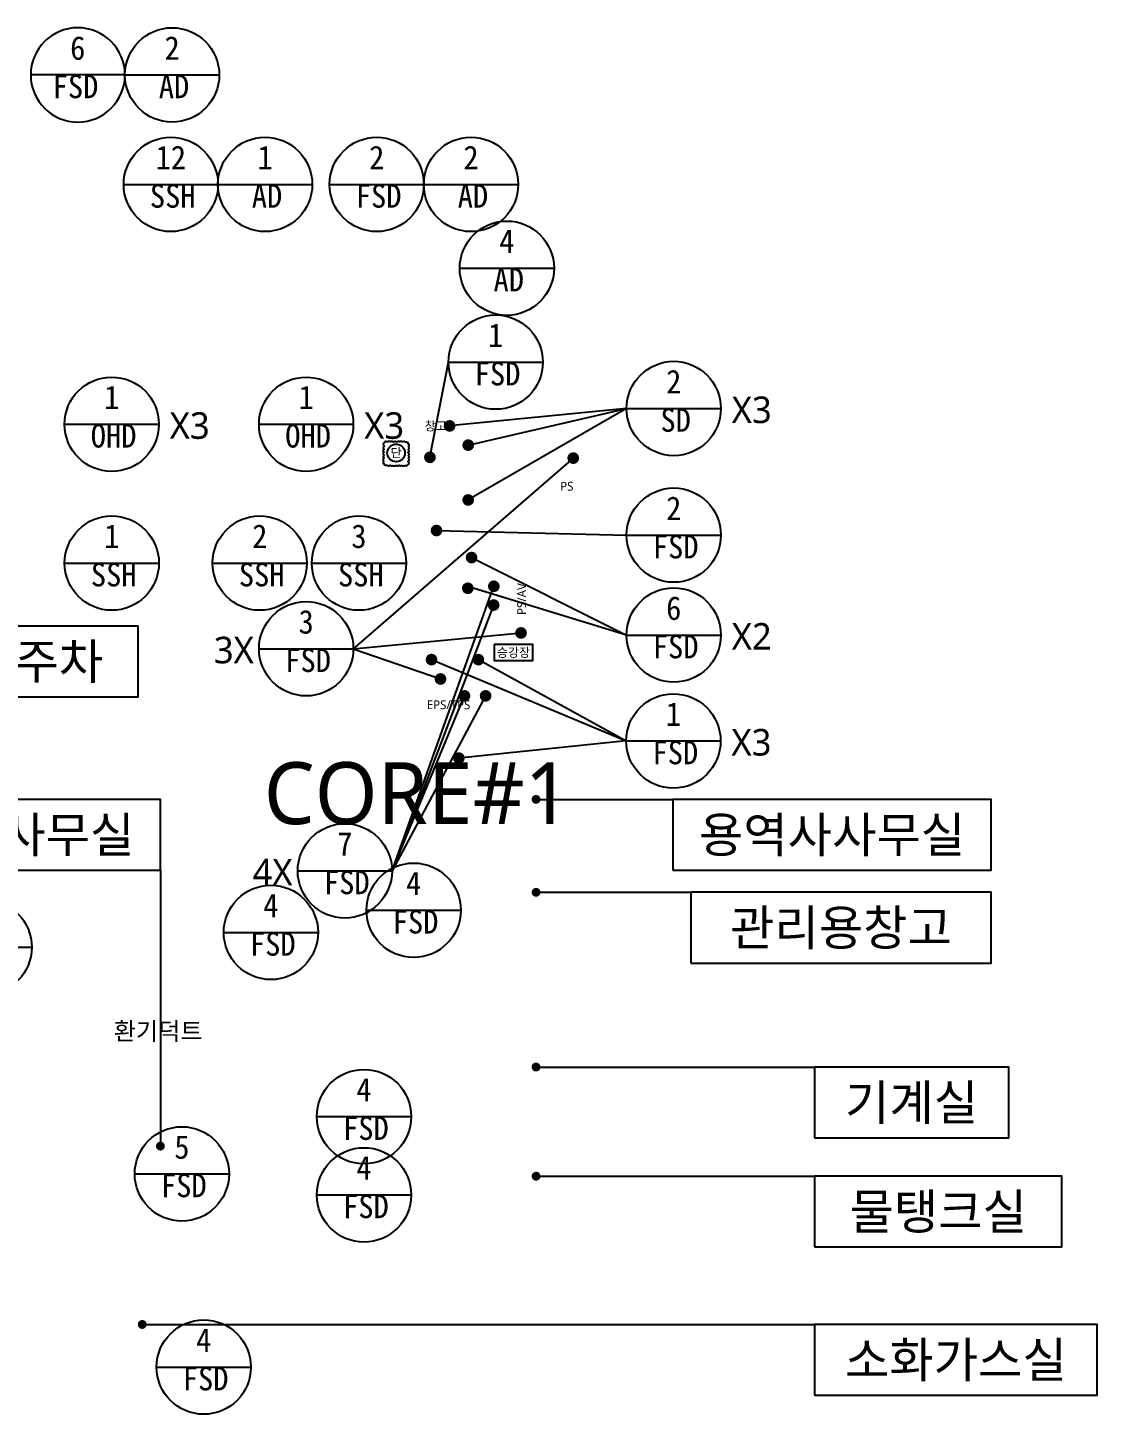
# Model space of a CAD drawing. Header units: millimetres. Extents: x 3479419 to 5579419, y 522746 to 3162891.
# Drawn here: x 5009856 to 5070357, y 918933 to 997311 of the extents above; entities that cross this region are included whole.
import ezdxf
from ezdxf.enums import TextEntityAlignment as Align

# ---------------------------------------------------------------- set-up
doc = ezdxf.new("R2010")
doc.units = ezdxf.units.MM
doc.layers.get('Defpoints').update_dxf_attribs({"color": 140})
for name, color, linetype, lineweight in [('A-MKXX-SYMB', 7, 'Continuous', 25), ('A-XXXX-SYMB', 7, 'Continuous', 25), ('A-XXXX-TXT2', 3, 'Continuous', 25), ('REV-202205', 20, 'Continuous', 25)]:
    doc.layers.add(name, color=color, linetype=linetype, lineweight=lineweight)
doc.layers.add('AA-SYMB', color=1, linetype='Continuous')
doc.styles.add('XR-평면도$0$맑은 고딕', font='malgun.ttf')
doc.styles.add('돋움', font='')
doc.styles.add('돋음', font='')
doc.styles.add('맑은 고딕', font='malgun.ttf')
doc.styles.add('맑은고딕', font='malgun.ttf')
doc.styles.get('돋움').set_extended_font_data('DotumChe')
doc.styles.get('돋음').set_extended_font_data('Dotum')

# ---------------------------------------------------------------- blocks, each defined once
blk = doc.blocks.new('글_화물주차')
at = {"layer": 'A-XXXX-TXT2', "color": 0}
blk.add_lwpolyline([(-7000, -2000), (7000, -2000), (7000, 2000), (-7000, 2000)], close=True, dxfattribs=at)
at = {"layer": 'A-XXXX-TXT2', "style": '맑은고딕'}
blk.add_text('화물주차', height=2000, dxfattribs=at).set_placement((0, 0), align=Align.MIDDLE_CENTER)
blk = doc.blocks.new('글_승강장')
at = {"layer": 'A-XXXX-TXT2', "color": 0, "ltscale": 100}
blk.add_lwpolyline([(-1100, 450), (-1100, -450), (1100, -450), (1100, 450)], close=True, dxfattribs=at)
at = {"layer": 'A-XXXX-TXT2', "ltscale": 100, "style": 'XR-평면도$0$맑은 고딕'}
blk.add_text('승강장', height=500, dxfattribs=at).set_placement((0, 0), align=Align.MIDDLE_CENTER)
blk = doc.blocks.new('글_용역사사무실')
at = {"layer": 'A-XXXX-TXT2', "color": 0}
blk.add_lwpolyline([(-9000, -2000), (9000, -2000), (9000, 2000), (-9000, 2000)], close=True, dxfattribs=at)
at = {"layer": 'A-XXXX-TXT2', "style": '맑은고딕'}
blk.add_text('용역사사무실', height=2000, dxfattribs=at).set_placement((0, 0), align=Align.MIDDLE_CENTER)
blk = doc.blocks.new('글_물탱크실')
at = {"layer": 'A-XXXX-TXT2', "color": 0}
blk.add_lwpolyline([(-7000, -2000), (7000, -2000), (7000, 2000), (-7000, 2000)], close=True, dxfattribs=at)
at = {"layer": 'A-XXXX-TXT2', "style": '맑은고딕'}
blk.add_text('물탱크실', height=2000, dxfattribs=at).set_placement((0, 0), align=Align.MIDDLE_CENTER)
blk = doc.blocks.new('글_소화가스실')
at = {"layer": 'A-XXXX-TXT2', "color": 0}
blk.add_lwpolyline([(-8000, -2000), (8000, -2000), (8000, 2000), (-8000, 2000)], close=True, dxfattribs=at)
at = {"layer": 'A-XXXX-TXT2', "style": '맑은고딕'}
blk.add_text('소화가스실', height=2000, dxfattribs=at).set_placement((0, 0), align=Align.MIDDLE_CENTER)
blk = doc.blocks.new('글_기계실')
at = {"layer": 'A-XXXX-TXT2', "color": 0}
blk.add_lwpolyline([(-5500, -2000), (5500, -2000), (5500, 2000), (-5500, 2000)], close=True, dxfattribs=at)
at = {"layer": 'A-XXXX-TXT2', "style": '맑은고딕'}
blk.add_text('기계실', height=2000, dxfattribs=at).set_placement((0, 0), align=Align.MIDDLE_CENTER)
blk = doc.blocks.new('WINSYMBOL-flat-1')
at = {"layer": 'AA-SYMB', "color": 3}
blk.add_line((-1440, 0), (1440, 0), dxfattribs=at)
blk.add_circle((0, 0), 1440, dxfattribs=at)
at = {"layer": 'AA-SYMB', "style": '돋음'}
blk.add_attdef('0', text='', height=720, dxfattribs=at).set_placement((0, 246), align=Align.CENTER)
at = {"layer": 'AA-SYMB', "style": '돋음', "width": 0.95}
blk.add_attdef('FSD', text='', height=720, dxfattribs=at).set_placement((59, -927), align=Align.CENTER)
blk = doc.blocks.new('A$C425F3A2A')
at = {"layer": 'Defpoints', "style": '맑은고딕'}
blk.add_text('CORE#1', height=3500, dxfattribs=at).set_placement((301154, 144972), align=Align.BOTTOM_RIGHT)
blk = doc.blocks.new('fsd7')
at = {"layer": 'A-MKXX-SYMB'}
h = blk.add_hatch(color=256, dxfattribs=at)
edge = h.paths.add_edge_path()
edge.add_arc((296803, 159466), 333, 0, 360)
h = blk.add_hatch(color=256, dxfattribs=at)
edge = h.paths.add_edge_path()
edge.add_arc((296793, 158406), 333, 0, 360)
h = blk.add_hatch(color=256, dxfattribs=at)
edge = h.paths.add_edge_path()
edge.add_arc((295143, 153271), 333, 0, 360)
h = blk.add_hatch(color=256, dxfattribs=at)
edge = h.paths.add_edge_path()
edge.add_arc((296338, 153271), 333, 0, 360)
at = {"layer": 'A-XXXX-SYMB'}
for points in [[(296793, 158406), (291045, 143379), (296803, 159466)], [(296338, 153271), (291045, 143379), (295143, 153271)]]:
    blk.add_lwpolyline(points, dxfattribs=at)
ref = blk.add_blockref('WINSYMBOL-flat-1', (288378, 143379), dxfattribs=dict(xscale=1.851851851790402, yscale=1.851851851790402, zscale=1.851851851790402))
ref.add_attrib('0', '7', dxfattribs={"layer": 'AA-SYMB', "color": 3, "height": 1333, "style": '돋움'}).set_placement((288378, 143835), align=Align.BOTTOM_CENTER)
ref.add_attrib('FSD', 'FSD', dxfattribs={"layer": 'AA-SYMB', "color": 3, "height": 1333.3, "style": '돋움'}).set_placement((288487, 141662), align=Align.BOTTOM_CENTER)
at = {"layer": 'A-XXXX-TXT2', "style": '맑은고딕'}
blk.add_text('4X', height=1500, dxfattribs=at).set_placement((284290, 142556), align=Align.CENTER)
blk = doc.blocks.new('단')
at = {"layer": 'A-XXXX-SYMB'}
blk.add_circle((0, 0), 500, dxfattribs=at)
at = {"layer": 'A-XXXX-TXT2', "ltscale": 100, "style": '맑은 고딕'}
blk.add_text('단', height=500, dxfattribs=at).set_placement((0, 0), align=Align.MIDDLE_CENTER)

msp = doc.modelspace()

# ---------------------------------------------------------------- hatches: boundary and pattern name
at = {"layer": 'A-MKXX-SYMB'}
h = msp.add_hatch(color=256, dxfattribs=at)
edge = h.paths.add_edge_path()
edge.add_arc((5033721.1, 974802.3), 333.3, 0, 360)
h = msp.add_hatch(color=256, dxfattribs=at)
edge = h.paths.add_edge_path()
edge.add_arc((5034772.9, 973717.3), 333.3, 0, 360)
h = msp.add_hatch(color=256, dxfattribs=at)
edge = h.paths.add_edge_path()
edge.add_arc((5032607.2, 973025.8), 333.3, 0, 360)
h = msp.add_hatch(color=256, dxfattribs=at)
edge = h.paths.add_edge_path()
edge.add_arc((5040711.8, 972982.7), 333.3, 0, 360)
h = msp.add_hatch(color=256, dxfattribs=at)
edge = h.paths.add_edge_path()
edge.add_arc((5034772.9, 970617.3), 333.3, 0, 360)
h = msp.add_hatch(color=256, dxfattribs=at)
edge = h.paths.add_edge_path()
edge.add_arc((5032979.3, 968888.8), 333.3, 0, 360)
h = msp.add_hatch(color=256, dxfattribs=at)
edge = h.paths.add_edge_path()
edge.add_arc((5034964.3, 967358.7), 333.3, 0, 360)
h = msp.add_hatch(color=256, dxfattribs=at)
edge = h.paths.add_edge_path()
edge.add_arc((5034749.3, 965623.7), 333.3, 0, 360)
h = msp.add_hatch(color=256, dxfattribs=at)
edge = h.paths.add_edge_path()
edge.add_arc((5037761.8, 963099.7), 333.3, 0, 360)
h = msp.add_hatch(color=256, dxfattribs=at)
edge = h.paths.add_edge_path()
edge.add_arc((5032697.2, 961590.1), 333.3, 0, 360)
h = msp.add_hatch(color=256, dxfattribs=at)
edge = h.paths.add_edge_path()
edge.add_arc((5035347.2, 961590.1), 333.3, 0, 360)
h = msp.add_hatch(color=256, dxfattribs=at)
edge = h.paths.add_edge_path()
edge.add_arc((5033207.1, 960497), 333.3, 0, 360)
h = msp.add_hatch(color=256, dxfattribs=at)
edge = h.paths.add_edge_path()
edge.add_arc((5034246.1, 956025.8), 333.3, 0, 360)

# ---------------------------------------------------------------- linework, layer by layer
msp.add_line((5017362.1, 949691.2), (5017362.1, 934091.2))
at = {"const_width": 250}
for points in [[(5038486.8, 953691.2, -1), (5038736.8, 953691.2, -1)], [(5038486.8, 948437.4, -1), (5038736.8, 948437.4, -1)], [(5038486.8, 938559.5, -1), (5038736.8, 938559.5, -1)], [(5017237.1, 934091.2, -1), (5017487.1, 934091.2, -1)], [(5038486.8, 932391.2, -1), (5038736.8, 932391.2, -1)], [(5016209.6, 924009.1, -1), (5016459.6, 924009.1, -1)]]:
    msp.add_lwpolyline(points, format="xyb", close=True, dxfattribs=at)
for points in [[(5038611.8, 953691.2), (5046356.7, 953691.2)], [(5038611.8, 948437.4), (5047356.7, 948437.4)], [(5038611.8, 938559.5), (5054356.7, 938559.5)], [(5038611.8, 932391.2), (5054356.7, 932391.2)], [(5016334.6, 924009.1), (5054356.7, 924009.1)]]:
    msp.add_lwpolyline(points)
at = {"layer": 'A-XXXX-SYMB'}
for p, q in [((5032607.2, 973025.8), (5033659.7, 978406.4)), ((5043732.8, 975786.5), (5033721.1, 974802.3))]:
    msp.add_line(p, q, dxfattribs=at)
for points in [[(5034772.9, 973717.3), (5043732.8, 975786.5), (5034772.9, 970617.3)], [(5040711.8, 972982.7), (5028274, 962206.4), (5037761.8, 963099.7)], [(5032984, 968893.5), (5043732.8, 968627.7)], [(5034964.3, 967358.7), (5043732.8, 962980.7), (5034802.2, 965699.9)], [(5028274, 962206.4), (5033207.1, 960497)], [(5032697.2, 961590.1), (5043714.8, 956991.7)], [(5035347.2, 961590.1), (5043714.8, 956991.7), (5034246.1, 956025.8)]]:
    msp.add_lwpolyline(points, dxfattribs=at)
at = {"layer": 'A-XXXX-TXT2', "color": 0}
msp.add_lwpolyline([(5047356.7, 944437.4), (5064356.7, 944437.4), (5064356.7, 948437.4), (5047356.7, 948437.4)], close=True, dxfattribs=at)
at = {"layer": 'REV-202205'}
msp.add_lwpolyline([(5030035, 973878.5, -0.5205671), (5030208.6, 973899.9, -0.5205671), (5030374.9, 973903.9, -0.5205671), (5030544.3, 973889.4, -0.5205671), (5030720.8, 973893.4, -0.5205671), (5030888.9, 973905, -0.5205671), (5031055.8, 973897.8, -0.5205671), (5031231.2, 973884.2, -0.5205671), (5031365.1, 973816.9, -0.5205671), (5031381.5, 973645.3, -0.5205671), (5031374.6, 973478.5, -0.5205671), (5031359.9, 973303.3, -0.5205671), (5031378.8, 973131.5, -0.5205671), (5031379.7, 972965.4, -0.5205671), (5031362.3, 972794.6, -0.5205671), (5031373, 972618.7, -0.5205671), (5031206.1, 972563.3, -0.5205671), (5031039.9, 972566.6, -0.5205671), (5030866.6, 972587.4, -0.5205671), (5030692.7, 972567.1, -0.5205671), (5030526.3, 972562.6, -0.5205671), (5030357.1, 972576.7, -0.5205671), (5030180.5, 972573.9, -0.5205671), (5030029, 972632, -0.5205671), (5030009, 972805.2, -0.5205671), (5030018.5, 972972.7, -0.5205671), (5030027, 973148.8, -0.5205671), (5030010.5, 973319.2, -0.5205671), (5030012.4, 973485.3, -0.5205671), (5030032.1, 973657.7, -0.5205671)], format="xyb", close=True, dxfattribs=at)

# ---------------------------------------------------------------- block references
for name, p in [('fsd7', (4739418.8, 806270.6)), ('글_화물주차', (5009111.8, 961491.2)), ('글_승강장', (5037336.8, 961991.2)), ('글_용역사사무실', (5008362.1, 951691.2)), ('글_용역사사무실', (5055356.7, 951691.2)), ('글_기계실', (5059856.7, 936559.5)), ('글_물탱크실', (5061356.7, 930391.2)), ('글_소화가스실', (5062356.7, 922009.1))]:
    msp.add_blockref(name, p)
ref = msp.add_blockref('WINSYMBOL-flat-1', (5012691, 994644.3), dxfattribs=dict(xscale=-1.851851851790402, yscale=1.851851851790402, zscale=1.851851851790402))
ref.add_attrib('0', '6', dxfattribs={"layer": 'AA-SYMB', "color": 3, "height": 1333.3, "style": '돋움'}).set_placement((5012685.7, 995099.9), align=Align.BOTTOM_CENTER)
ref.add_attrib('FSD', 'FSD', dxfattribs={"layer": 'AA-SYMB', "color": 3, "height": 1333.33, "style": '돋움'}).set_placement((5012559.5, 992927.5), align=Align.BOTTOM_CENTER)
ref = msp.add_blockref('WINSYMBOL-flat-1', (5018024.3, 994644.3), dxfattribs=dict(xscale=1.851851851790402, yscale=1.851851851790402, zscale=1.851851851790402))
ref.add_attrib('0', '2', dxfattribs={"layer": 'AA-SYMB', "color": 3, "height": 1333.3, "style": '돋움'}).set_placement((5018024.3, 995099.9), align=Align.BOTTOM_CENTER)
ref.add_attrib('FSD', 'AD', dxfattribs={"layer": 'AA-SYMB', "color": 3, "height": 1333.33, "style": '돋움'}).set_placement((5018132.8, 992927.5), align=Align.BOTTOM_CENTER)
ref = msp.add_blockref('WINSYMBOL-flat-1', (5017951.3, 988454.3), dxfattribs=dict(xscale=1.851851851790402, yscale=1.851851851790402, zscale=1.851851851790402))
ref.add_attrib('0', '12', dxfattribs={"layer": 'AA-SYMB', "color": 3, "height": 1333.33, "style": '돋움'}).set_placement((5017951.3, 988909.9), align=Align.BOTTOM_CENTER)
ref.add_attrib('FSD', 'SSH', dxfattribs={"layer": 'AA-SYMB', "color": 3, "height": 1333.33, "style": '돋움'}).set_placement((5018059.8, 986737.5), align=Align.BOTTOM_CENTER)
ref = msp.add_blockref('WINSYMBOL-flat-1', (5023284.7, 988454.3), dxfattribs=dict(xscale=1.851851851790402, yscale=1.851851851790402, zscale=1.851851851790402))
ref.add_attrib('0', '1', dxfattribs={"layer": 'AA-SYMB', "color": 3, "height": 1333.3, "style": '돋움'}).set_placement((5023284.7, 988909.9), align=Align.BOTTOM_CENTER)
ref.add_attrib('FSD', 'AD', dxfattribs={"layer": 'AA-SYMB', "color": 3, "height": 1333.33, "style": '돋움'}).set_placement((5023393.1, 986737.5), align=Align.BOTTOM_CENTER)
ref = msp.add_blockref('WINSYMBOL-flat-1', (5029598.3, 988454.3), dxfattribs=dict(xscale=1.851851851790402, yscale=1.851851851790402, zscale=1.851851851790402))
ref.add_attrib('0', '2', dxfattribs={"layer": 'AA-SYMB', "color": 3, "height": 1333.3, "style": '돋움'}).set_placement((5029598.3, 988909.9), align=Align.BOTTOM_CENTER)
ref.add_attrib('FSD', 'FSD', dxfattribs={"layer": 'AA-SYMB', "color": 3, "height": 1333.33, "style": '돋움'}).set_placement((5029706.8, 986737.5), align=Align.BOTTOM_CENTER)
ref = msp.add_blockref('WINSYMBOL-flat-1', (5034931.7, 988454.3), dxfattribs=dict(xscale=1.851851851790402, yscale=1.851851851790402, zscale=1.851851851790402))
ref.add_attrib('0', '2', dxfattribs={"layer": 'AA-SYMB', "color": 3, "height": 1333.3, "style": '돋움'}).set_placement((5034931.7, 988909.9), align=Align.BOTTOM_CENTER)
ref.add_attrib('FSD', 'AD', dxfattribs={"layer": 'AA-SYMB', "color": 3, "height": 1333.33, "style": '돋움'}).set_placement((5035040.1, 986737.5), align=Align.BOTTOM_CENTER)
ref = msp.add_blockref('WINSYMBOL-flat-1', (5036959.6, 983718.7), dxfattribs=dict(xscale=1.851851851790402, yscale=1.851851851790402, zscale=1.851851851790402))
ref.add_attrib('0', '4', dxfattribs={"layer": 'AA-SYMB', "color": 3, "height": 1333.3, "style": '돋움'}).set_placement((5036959.6, 984174.3), align=Align.BOTTOM_CENTER)
ref.add_attrib('FSD', 'AD', dxfattribs={"layer": 'AA-SYMB', "color": 3, "height": 1333.33, "style": '돋움'}).set_placement((5037068, 982001.9), align=Align.BOTTOM_CENTER)
ref = msp.add_blockref('WINSYMBOL-flat-1', (5036326.4, 978406.4), dxfattribs=dict(xscale=1.851851851790402, yscale=1.851851851790402, zscale=1.851851851790402))
ref.add_attrib('0', '1', dxfattribs={"layer": 'AA-SYMB', "color": 3, "height": 1333.3, "style": '돋움'}).set_placement((5036326.4, 978862), align=Align.BOTTOM_CENTER)
ref.add_attrib('FSD', 'FSD', dxfattribs={"layer": 'AA-SYMB', "color": 3, "height": 1333.33, "style": '돋움'}).set_placement((5036434.8, 976689.6), align=Align.BOTTOM_CENTER)
ref = msp.add_blockref('WINSYMBOL-flat-1', (5046399.5, 975786.5), dxfattribs=dict(xscale=1.851851851790402, yscale=1.851851851790402, zscale=1.851851851790402))
ref.add_attrib('0', '2', dxfattribs={"layer": 'AA-SYMB', "color": 3, "height": 1333.3, "style": '돋움'}).set_placement((5046399.5, 976242.2), align=Align.BOTTOM_CENTER)
ref.add_attrib('FSD', 'SD', dxfattribs={"layer": 'AA-SYMB', "color": 3, "height": 1333.33, "style": '돋움'}).set_placement((5046507.9, 974069.8), align=Align.BOTTOM_CENTER)
ref = msp.add_blockref('WINSYMBOL-flat-1', (5014607.3, 974895.2), dxfattribs=dict(xscale=1.851851851790402, yscale=1.851851851790402, zscale=1.851851851790402))
ref.add_attrib('0', '1', dxfattribs={"layer": 'AA-SYMB', "color": 3, "height": 1333.3, "style": '돋움'}).set_placement((5014607.3, 975350.8), align=Align.BOTTOM_CENTER)
ref.add_attrib('FSD', 'OHD', dxfattribs={"layer": 'AA-SYMB', "color": 3, "height": 1333.33, "style": '돋움'}).set_placement((5014715.7, 973178.4), align=Align.BOTTOM_CENTER)
ref = msp.add_blockref('WINSYMBOL-flat-1', (5025607.3, 974895.2), dxfattribs=dict(xscale=1.851851851790402, yscale=1.851851851790402, zscale=1.851851851790402))
ref.add_attrib('0', '1', dxfattribs={"layer": 'AA-SYMB', "color": 3, "height": 1333.3, "style": '돋움'}).set_placement((5025607.3, 975350.8), align=Align.BOTTOM_CENTER)
ref.add_attrib('FSD', 'OHD', dxfattribs={"layer": 'AA-SYMB', "color": 3, "height": 1333.33, "style": '돋움'}).set_placement((5025715.7, 973178.4), align=Align.BOTTOM_CENTER)
ref = msp.add_blockref('WINSYMBOL-flat-1', (5046399.5, 968627.7), dxfattribs=dict(xscale=1.851851851790402, yscale=1.851851851790402, zscale=1.851851851790402))
ref.add_attrib('0', '2', dxfattribs={"layer": 'AA-SYMB', "color": 3, "height": 1333.3, "style": '돋움'}).set_placement((5046399.5, 969083.3), align=Align.BOTTOM_CENTER)
ref.add_attrib('FSD', 'FSD', dxfattribs={"layer": 'AA-SYMB', "color": 3, "height": 1333.33, "style": '돋움'}).set_placement((5046507.9, 966910.9), align=Align.BOTTOM_CENTER)
ref = msp.add_blockref('WINSYMBOL-flat-1', (5014611.8, 967046.5), dxfattribs=dict(xscale=1.851851851790402, yscale=1.851851851790402, zscale=1.851851851790402))
ref.add_attrib('0', '1', dxfattribs={"layer": 'AA-SYMB', "color": 3, "height": 1333.3, "style": '돋움'}).set_placement((5014611.8, 967502.1), align=Align.BOTTOM_CENTER)
ref.add_attrib('FSD', 'SSH', dxfattribs={"layer": 'AA-SYMB', "color": 3, "height": 1333.33, "style": '돋움'}).set_placement((5014720.3, 965329.7), align=Align.BOTTOM_CENTER)
ref = msp.add_blockref('WINSYMBOL-flat-1', (5022982.4, 967046.5), dxfattribs=dict(xscale=1.851851851790402, yscale=1.851851851790402, zscale=1.851851851790402))
ref.add_attrib('0', '2', dxfattribs={"layer": 'AA-SYMB', "color": 3, "height": 1333.3, "style": '돋움'}).set_placement((5022982.4, 967502.1), align=Align.BOTTOM_CENTER)
ref.add_attrib('FSD', 'SSH', dxfattribs={"layer": 'AA-SYMB', "color": 3, "height": 1333.33, "style": '돋움'}).set_placement((5023090.8, 965329.7), align=Align.BOTTOM_CENTER)
ref = msp.add_blockref('WINSYMBOL-flat-1', (5028591.8, 967046.5), dxfattribs=dict(xscale=1.851851851790402, yscale=1.851851851790402, zscale=1.851851851790402))
ref.add_attrib('0', '3', dxfattribs={"layer": 'AA-SYMB', "color": 3, "height": 1333.3, "style": '돋움'}).set_placement((5028591.8, 967502.1), align=Align.BOTTOM_CENTER)
ref.add_attrib('FSD', 'SSH', dxfattribs={"layer": 'AA-SYMB', "color": 3, "height": 1333.33, "style": '돋움'}).set_placement((5028700.3, 965329.7), align=Align.BOTTOM_CENTER)
ref = msp.add_blockref('WINSYMBOL-flat-1', (5046399.5, 962980.7), dxfattribs=dict(xscale=1.851851851790402, yscale=1.851851851790402, zscale=1.851851851790402))
ref.add_attrib('0', '6', dxfattribs={"layer": 'AA-SYMB', "color": 3, "height": 1333.3, "style": '돋움'}).set_placement((5046399.5, 963436.3), align=Align.BOTTOM_CENTER)
ref.add_attrib('FSD', 'FSD', dxfattribs={"layer": 'AA-SYMB', "color": 3, "height": 1333.33, "style": '돋움'}).set_placement((5046507.9, 961263.9), align=Align.BOTTOM_CENTER)
ref = msp.add_blockref('WINSYMBOL-flat-1', (5025607.3, 962206.4), dxfattribs=dict(xscale=1.851851851790402, yscale=1.851851851790402, zscale=1.851851851790402))
ref.add_attrib('0', '3', dxfattribs={"layer": 'AA-SYMB', "color": 3, "height": 1333.3, "style": '돋움'}).set_placement((5025607.3, 962662), align=Align.BOTTOM_CENTER)
ref.add_attrib('FSD', 'FSD', dxfattribs={"layer": 'AA-SYMB', "color": 3, "height": 1333.33, "style": '돋움'}).set_placement((5025715.8, 960489.6), align=Align.BOTTOM_CENTER)
ref = msp.add_blockref('WINSYMBOL-flat-1', (5046381.5, 956991.7), dxfattribs=dict(xscale=1.851851851790402, yscale=1.851851851790402, zscale=1.851851851790402))
ref.add_attrib('0', '1', dxfattribs={"layer": 'AA-SYMB', "color": 3, "height": 1333.3, "style": '돋움'}).set_placement((5046381.5, 957447.3), align=Align.BOTTOM_CENTER)
ref.add_attrib('FSD', 'FSD', dxfattribs={"layer": 'AA-SYMB', "color": 3, "height": 1333.33, "style": '돋움'}).set_placement((5046489.9, 955274.9), align=Align.BOTTOM_CENTER)
ref = msp.add_blockref('WINSYMBOL-flat-1', (5031687.1, 947423.8), dxfattribs=dict(xscale=1.851851851790402, yscale=1.851851851790402, zscale=1.851851851790402))
ref.add_attrib('0', '4', dxfattribs={"layer": 'AA-SYMB', "color": 3, "height": 1333.3, "style": '돋움'}).set_placement((5031687.1, 947879.4), align=Align.BOTTOM_CENTER)
ref.add_attrib('FSD', 'FSD', dxfattribs={"layer": 'AA-SYMB', "color": 3, "height": 1333.33, "style": '돋움'}).set_placement((5031795.5, 945707), align=Align.BOTTOM_CENTER)
ref = msp.add_blockref('WINSYMBOL-flat-1', (5023611.8, 946171.3), dxfattribs=dict(xscale=1.851851851790402, yscale=1.851851851790402, zscale=1.851851851790402))
ref.add_attrib('0', '4', dxfattribs={"layer": 'AA-SYMB', "color": 3, "height": 1333.3, "style": '돋움'}).set_placement((5023611.8, 946626.9), align=Align.BOTTOM_CENTER)
ref.add_attrib('FSD', 'FSD', dxfattribs={"layer": 'AA-SYMB', "color": 3, "height": 1333.33, "style": '돋움'}).set_placement((5023720.3, 944454.5), align=Align.BOTTOM_CENTER)
ref = msp.add_blockref('WINSYMBOL-flat-1', (5007419.5, 945336.3), dxfattribs=dict(xscale=1.851851851790402, yscale=1.851851851790402, zscale=1.851851851790402))
ref.add_attrib('0', '5', dxfattribs={"layer": 'AA-SYMB', "color": 3, "height": 1333.3, "style": '돋움'}).set_placement((5007419.5, 945791.9), align=Align.BOTTOM_CENTER)
ref.add_attrib('FSD', 'SSH', dxfattribs={"layer": 'AA-SYMB', "color": 3, "height": 1333.33, "style": '돋움'}).set_placement((5007528, 943619.5), align=Align.BOTTOM_CENTER)
ref = msp.add_blockref('WINSYMBOL-flat-1', (5028878.5, 935757.8), dxfattribs=dict(xscale=1.851851851790402, yscale=1.851851851790402, zscale=1.851851851790402))
ref.add_attrib('0', '4', dxfattribs={"layer": 'AA-SYMB', "color": 3, "height": 1333.3, "style": '돋움'}).set_placement((5028878.5, 936213.4), align=Align.BOTTOM_CENTER)
ref.add_attrib('FSD', 'FSD', dxfattribs={"layer": 'AA-SYMB', "color": 3, "height": 1333.33, "style": '돋움'}).set_placement((5028986.9, 934041), align=Align.BOTTOM_CENTER)
ref = msp.add_blockref('WINSYMBOL-flat-1', (5018577.2, 932520.5), dxfattribs=dict(xscale=1.851851851790402, yscale=1.851851851790402, zscale=1.851851851790402))
ref.add_attrib('0', '5', dxfattribs={"layer": 'AA-SYMB', "color": 3, "height": 1333.3, "style": '돋움'}).set_placement((5018577.2, 932976.1), align=Align.BOTTOM_CENTER)
ref.add_attrib('FSD', 'FSD', dxfattribs={"layer": 'AA-SYMB', "color": 3, "height": 1333.33, "style": '돋움'}).set_placement((5018685.7, 930803.7), align=Align.BOTTOM_CENTER)
ref = msp.add_blockref('WINSYMBOL-flat-1', (5028878.5, 931334.3), dxfattribs=dict(xscale=1.851851851790402, yscale=1.851851851790402, zscale=1.851851851790402))
ref.add_attrib('0', '4', dxfattribs={"layer": 'AA-SYMB', "color": 3, "height": 1333.3, "style": '돋움'}).set_placement((5028878.5, 931789.9), align=Align.BOTTOM_CENTER)
ref.add_attrib('FSD', 'FSD', dxfattribs={"layer": 'AA-SYMB', "color": 3, "height": 1333.33, "style": '돋움'}).set_placement((5028986.9, 929617.5), align=Align.BOTTOM_CENTER)
ref = msp.add_blockref('WINSYMBOL-flat-1', (5019811.8, 921599.4), dxfattribs=dict(xscale=1.851851851790402, yscale=1.851851851790402, zscale=1.851851851790402))
ref.add_attrib('0', '4', dxfattribs={"layer": 'AA-SYMB', "color": 3, "height": 1333.3, "style": '돋움'}).set_placement((5019811.8, 922055), align=Align.BOTTOM_CENTER)
ref.add_attrib('FSD', 'FSD', dxfattribs={"layer": 'AA-SYMB', "color": 3, "height": 1333.33, "style": '돋움'}).set_placement((5019920.3, 919882.6), align=Align.BOTTOM_CENTER)
at = {"layer": 'A-MKXX-SYMB'}
msp.add_blockref('단', (5030697, 973272.2), dxfattribs=at)
at = {"layer": 'A-XXXX-SYMB'}
msp.add_blockref('A$C425F3A2A', (4739418.8, 806270.6), dxfattribs=at)
msp.add_blockref('A$C425F3A2A', (4739418.8, 806270.6), dxfattribs=at)

# ---------------------------------------------------------------- texts
at = {"layer": 'A-XXXX-TXT2', "style": '맑은고딕'}
for s, p in [('X3', (5050810.7, 974963.8)), ('X3', (5019018.5, 974072.4)), ('X3', (5030018.5, 974072.4)), ('X2', (5050810.7, 962157.9)), ('3X', (5021518.8, 961383.6)), ('X3', (5050792.6, 956168.9))]:
    msp.add_text(s, height=1500, dxfattribs=at).set_placement(p, align=Align.CENTER)
at = {"layer": 'A-XXXX-TXT2', "ltscale": 100}
for s, height, style, p in [('창고', 500, '맑은 고딕', (5032936.8, 974791.2)), ('PS', 500, '맑은 고딕', (5040351.8, 971391.2)), ('EPS/TPS', 500, '맑은 고딕', (5033661.8, 959041.2)), ('환기덕트', 1000, 'XR-평면도$0$맑은 고딕', (5017236.8, 940591.2))]:
    msp.add_text(s, height=height, dxfattribs=dict(at, style=style)).set_placement(p, align=Align.MIDDLE_CENTER)
at = {"layer": 'A-XXXX-TXT2', "ltscale": 100, "style": '맑은 고딕'}
msp.add_text('PS/AV', height=500, rotation=90, dxfattribs=at).set_placement((5037794.1, 965016.2), align=Align.MIDDLE_CENTER)
at = {"layer": 'A-XXXX-TXT2', "style": '맑은고딕'}
msp.add_text('관리용창고', height=2000, dxfattribs=at).set_placement((5055856.7, 946437.4), align=Align.MIDDLE_CENTER)

doc.saveas('drawing.dxf')
